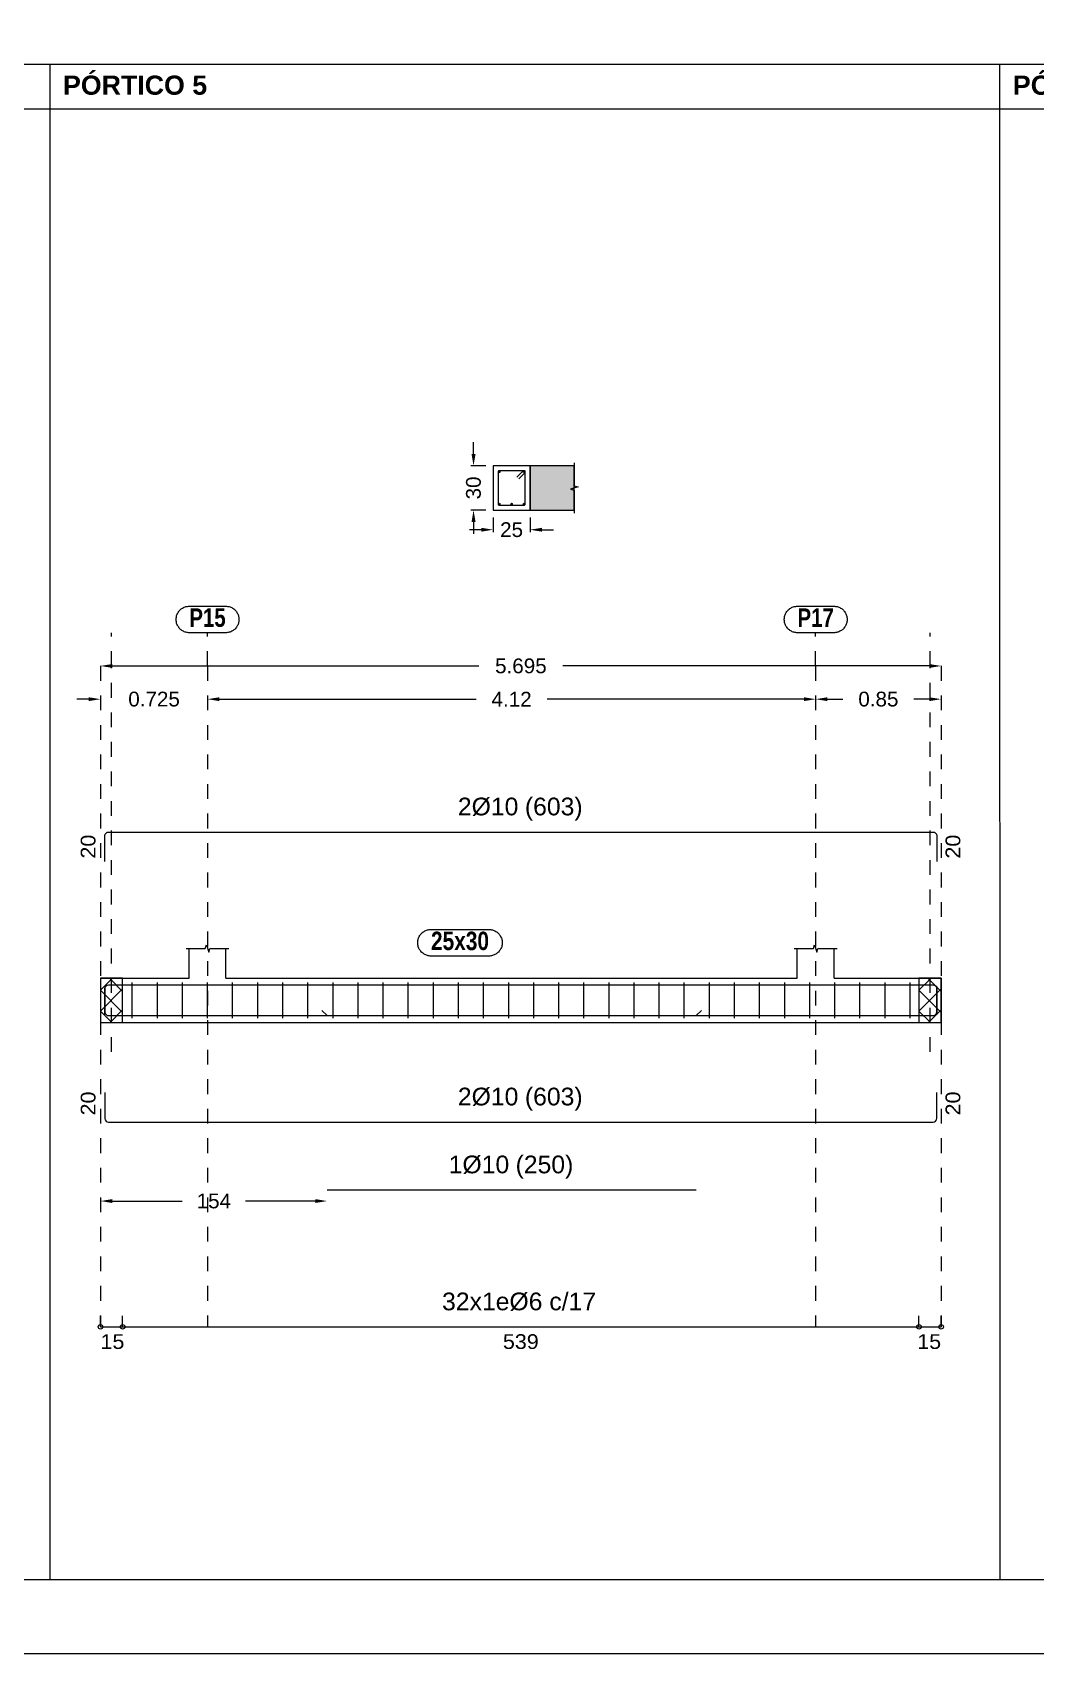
# Model space of a CAD drawing. Extents: x 2455 to 9764, y -806 to 181.
# Drawn here: x 4897.43 to 4904.23, y -500.15 to -489.16 of the extents above; entities that cross this region are included whole.
import ezdxf
from ezdxf.enums import TextEntityAlignment as Align

# ---------------------------------------------------------------- set-up
doc = ezdxf.new("R2010")
doc.units = 0
doc.header["$LTSCALE"] = 0.2
doc.header["$MEASUREMENT"] = 0
doc.linetypes.add('CYPE_RAYAPUNTO', pattern=[0.4125, 0.2025, -0.105, 0, -0.105])
doc.linetypes.add('PUNTOS2', pattern=[0.125, 0, -0.125])
doc.layers.add('01_cartela', color=6, linetype='CONTINUOUS', plot=False)
for name, color, linetype in [('01_cotas', 4, 'CONTINUOUS'), ('01_parcela', 7, 'CONTINUOUS'), ('01_primera', 5, 'CONTINUOUS'), ('01_texto cartela', 4, 'CONTINUOUS'), ('ALZ_CONT_NUDOS', 5, 'CONTINUOUS'), ('ALZ_CONT_VIG_HORMIGON', 5, 'CONTINUOUS'), ('ALZ_COT_COT_LIN_APOYOS', 120, 'CYPE_RAYAPUNTO'), ('ALZ_REF_REF_REFERENCIA', 3, 'CONTINUOUS'), ('ALZ_REF_TEXTO_REF_NOMBRE', 3, 'CONTINUOUS'), ('ARM_LONGITUDINAL_Ø10', 4, 'CONTINUOUS'), ('ARM_TRANSVERSAL_Ø6', 4, 'CONTINUOUS'), ('SEC_CONT_FORJADOS_SECCION', 8, 'CONTINUOUS'), ('SEC_CONT_VIG_HORMIGON_SECCION', 2, 'CONTINUOUS'), ('UNI_CORTANTES', 3, 'CONTINUOUS')]:
    doc.layers.add(name, color=color, linetype=linetype)
doc.layers.add('VIG_CARAS', color=5, linetype='CONTINUOUS', lineweight=9)
doc.styles.add('BERNARDO', font='GOTHICB.TTF')
doc.styles.add('CYPETXT_0.15', font='arial.ttf', dxfattribs={"height": 0.1})
doc.styles.add('Estilo1', font='swissel.ttf')
doc.styles.add('NIEVES2', font='sanss___.ttf')
doc.styles.add('NIEVES3', font='swisseb.ttf')
doc.styles.add('ROMANS', font='romans')
doc.dimstyles.new('DECIMAL-50', dxfattribs={"dimtxt": 0.08, "dimasz": 0.15, "dimexe": 0.05, "dimexo": 0.05, "dimgap": 0.09, "dimtad": 0, "dimzin": 0, "dimdsep": 46, "dimtxsty": 'ROMANS', "dimblk": 'DOTSMALL', "dimcen": 0.09, "dimclrt": 7, "dimadec": 0, "dimazin": 0, "dimtfac": 1.38, "dimtix": 1, "dimtofl": 0, "dimtmove": 2, "dimatfit": 3, "dimldrblk": 'OBLIQUE', "dimfxl": 1, "dimtolj": 1, "dimtzin": 0, "dimarcsym": 0})

# ---------------------------------------------------------------- blocks, each defined once
blk = doc.blocks.new('*D620')
at = {"layer": '01_cotas', "color": 0, "linetype": 'PUNTOS2', "lineweight": -2, "transparency": 16777216}
for p, q in [((4900.553, -492.451), (4900.553, -492.584)), ((4900.803, -492.451), (4900.803, -492.584))]:
    blk.add_line(p, q, dxfattribs=at)
at = {"layer": '01_cotas', "color": 0, "lineweight": -2, "transparency": 16777216}
for p, q in [((4900.473, -492.534), (4900.393, -492.534)), ((4900.883, -492.534), (4900.963, -492.534))]:
    blk.add_line(p, q, dxfattribs=at)
at = {"layer": '01_cotas', "color": 0, "transparency": 16777216}
for points in [[(4900.473, -492.521), (4900.473, -492.547), (4900.553, -492.534)], [(4900.883, -492.521), (4900.883, -492.547), (4900.803, -492.534)]]:
    blk.add_solid(points, dxfattribs=at)
at = {"layer": '01_cotas', "color": 5, "transparency": 16777216, "insert": (4900.678, -492.534), "char_height": 0.1, "attachment_point": 5, "style": 'Estilo1'}
blk.add_mtext('\\A1;25', dxfattribs=at)
blk = doc.blocks.new('*D621')
at = {"layer": '01_cotas', "color": 0, "lineweight": -2, "transparency": 16777216}
for p, q in [((4900.42, -492.021), (4900.42, -491.941)), ((4900.42, -492.481), (4900.42, -492.561))]:
    blk.add_line(p, q, dxfattribs=at)
at = {"layer": '01_cotas', "color": 0, "linetype": 'PUNTOS2', "lineweight": -2, "transparency": 16777216}
for p, q in [((4900.503, -492.101), (4900.37, -492.101)), ((4900.503, -492.401), (4900.37, -492.401))]:
    blk.add_line(p, q, dxfattribs=at)
at = {"layer": '01_cotas', "color": 0, "transparency": 16777216}
for points in [[(4900.407, -492.021), (4900.434, -492.021), (4900.42, -492.101)], [(4900.407, -492.481), (4900.434, -492.481), (4900.42, -492.401)]]:
    blk.add_solid(points, dxfattribs=at)
at = {"layer": '01_cotas', "color": 5, "transparency": 16777216, "insert": (4900.42, -492.251), "char_height": 0.1, "attachment_point": 5, "rotation": 90, "style": 'Estilo1'}
blk.add_mtext('\\A1;30', dxfattribs=at)
blk = doc.blocks.new('*D622')
at = {"layer": '01_cotas', "color": 0, "lineweight": -2, "transparency": 16777216}
for p, q in [((4897.813, -493.682), (4897.733, -493.682)), ((4898.698, -493.682), (4898.778, -493.682))]:
    blk.add_line(p, q, dxfattribs=at)
at = {"layer": '01_cotas', "color": 0, "transparency": 16777216}
for points in [[(4897.813, -493.669), (4897.813, -493.695), (4897.893, -493.682)], [(4898.698, -493.669), (4898.698, -493.695), (4898.618, -493.682)]]:
    blk.add_solid(points, dxfattribs=at)
at = {"layer": '01_cotas', "color": 5, "transparency": 16777216, "insert": (4898.256, -493.682), "char_height": 0.1, "attachment_point": 5, "style": 'Estilo1'}
blk.add_mtext('\\A1;0.725', dxfattribs=at)
blk = doc.blocks.new('*D623')
at = {"layer": '01_cotas', "color": 0, "lineweight": -2, "transparency": 16777216}
for p, q in [((4898.698, -493.682), (4900.439, -493.682)), ((4902.658, -493.682), (4900.918, -493.682))]:
    blk.add_line(p, q, dxfattribs=at)
at = {"layer": '01_cotas', "color": 0, "transparency": 16777216}
for points in [[(4898.698, -493.669), (4898.698, -493.695), (4898.618, -493.682)], [(4902.658, -493.669), (4902.658, -493.695), (4902.738, -493.682)]]:
    blk.add_solid(points, dxfattribs=at)
at = {"layer": '01_cotas', "color": 5, "transparency": 16777216, "insert": (4900.678, -493.682), "char_height": 0.1, "attachment_point": 5, "style": 'Estilo1'}
blk.add_mtext('\\A1;4.12', dxfattribs=at)
blk = doc.blocks.new('*D624')
at = {"layer": '01_cotas', "color": 0, "lineweight": -2, "transparency": 16777216}
for p, q in [((4902.818, -493.682), (4902.923, -493.682)), ((4903.508, -493.682), (4903.403, -493.682))]:
    blk.add_line(p, q, dxfattribs=at)
at = {"layer": '01_cotas', "color": 0, "transparency": 16777216}
for points in [[(4902.818, -493.669), (4902.818, -493.695), (4902.738, -493.682)], [(4903.508, -493.669), (4903.508, -493.695), (4903.588, -493.682)]]:
    blk.add_solid(points, dxfattribs=at)
at = {"layer": '01_cotas', "color": 5, "transparency": 16777216, "insert": (4903.163, -493.682), "char_height": 0.1, "attachment_point": 5, "style": 'Estilo1'}
blk.add_mtext('\\A1;0.85', dxfattribs=at)
blk = doc.blocks.new('*D625')
at = {"layer": '01_cotas', "color": 0, "lineweight": -2, "transparency": 16777216}
for p, q in [((4897.973, -493.457), (4900.456, -493.457)), ((4903.508, -493.457), (4901.026, -493.457))]:
    blk.add_line(p, q, dxfattribs=at)
at = {"layer": '01_cotas', "color": 0, "transparency": 16777216}
for points in [[(4897.973, -493.444), (4897.973, -493.47), (4897.893, -493.457)], [(4903.508, -493.444), (4903.508, -493.47), (4903.588, -493.457)]]:
    blk.add_solid(points, dxfattribs=at)
at = {"layer": '01_cotas', "color": 5, "transparency": 16777216, "insert": (4900.741, -493.457), "char_height": 0.1, "attachment_point": 5, "style": 'Estilo1'}
blk.add_mtext('\\A1;5.695', dxfattribs=at)
blk = doc.blocks.new('*D626')
at = {"layer": '01_cotas', "color": 0, "lineweight": -2, "transparency": 16777216}
for p, q in [((4897.973, -497.082), (4898.446, -497.082)), ((4899.348, -497.082), (4898.875, -497.082))]:
    blk.add_line(p, q, dxfattribs=at)
at = {"layer": '01_cotas', "color": 0, "transparency": 16777216}
for points in [[(4897.973, -497.069), (4897.973, -497.095), (4897.893, -497.082)], [(4899.348, -497.069), (4899.348, -497.095), (4899.428, -497.082)]]:
    blk.add_solid(points, dxfattribs=at)
at = {"layer": '01_cotas', "color": 5, "transparency": 16777216, "insert": (4898.661, -497.082), "char_height": 0.1, "attachment_point": 5, "style": 'Estilo1'}
blk.add_mtext('\\A1;154', dxfattribs=at)

msp = doc.modelspace()

# ---------------------------------------------------------------- hatches: boundary and pattern name
at = {"layer": 'SEC_CONT_FORJADOS_SECCION', "true_color": 0xdad7d3}
msp.add_hatch(color=254, dxfattribs=at).paths.add_polyline_path([(4901.103, -492.101), (4900.803, -492.101), (4900.803, -492.401), (4901.103, -492.401)])

# ---------------------------------------------------------------- linework, layer by layer
at = {"layer": '01_cartela', "color": 3}
msp.add_lwpolyline([(4886.819, -478.613), (4886.819, -500.148), (4917.457, -500.148), (4917.457, -478.613)], close=True, dxfattribs=at)
at = {"layer": '01_parcela', "color": 7, "ltscale": 2.5}
for p, q in [((4887.318, -489.38), (4910.183, -489.38)), ((4897.549, -489.38), (4897.55, -499.648)), ((4903.984, -489.38), (4903.985, -499.648)), ((4910.183, -499.648), (4887.32, -499.648))]:
    msp.add_line(p, q, dxfattribs=at)
at = {"layer": '01_primera', "ltscale": 2.5}
msp.add_line((4887.318, -489.683), (4910.183, -489.683), dxfattribs=at)
at = {"layer": 'ALZ_CONT_NUDOS'}
for p, q in [((4898.493, -495.572), (4898.493, -495.372)), ((4898.743, -495.572), (4898.743, -495.372)), ((4902.613, -495.572), (4902.613, -495.372)), ((4902.863, -495.572), (4902.863, -495.372)), ((4897.893, -495.572), (4897.893, -495.872)), ((4903.588, -495.572), (4903.588, -495.872))]:
    msp.add_line(p, q, dxfattribs=at)
at = {"layer": 'ALZ_CONT_NUDOS', "lineweight": 0}
for p, q in [((4897.893, -495.654), (4897.975, -495.572)), ((4897.893, -495.795), (4898.043, -495.645)), ((4898.043, -495.804), (4897.893, -495.654)), ((4898.043, -495.662), (4897.953, -495.572)), ((4903.438, -495.654), (4903.52, -495.572)), ((4903.438, -495.795), (4903.588, -495.645)), ((4903.588, -495.804), (4903.438, -495.654)), ((4903.588, -495.662), (4903.498, -495.572)), ((4897.97, -495.872), (4897.893, -495.795)), ((4897.958, -495.872), (4898.043, -495.787)), ((4903.515, -495.872), (4903.438, -495.795)), ((4903.503, -495.872), (4903.588, -495.787))]:
    msp.add_line(p, q, dxfattribs=at)
at = {"layer": 'ALZ_CONT_NUDOS'}
for points in [[(4898.473, -495.372), (4898.603, -495.372), (4898.611, -495.347), (4898.626, -495.397), (4898.633, -495.372), (4898.763, -495.372)], [(4902.593, -495.372), (4902.723, -495.372), (4902.731, -495.347), (4902.746, -495.397), (4902.753, -495.372), (4902.883, -495.372)], [(4897.893, -495.572), (4898.043, -495.572)], [(4903.438, -495.572), (4903.588, -495.572)], [(4897.893, -495.872), (4898.043, -495.872)], [(4898.493, -495.872), (4898.743, -495.872)], [(4902.613, -495.872), (4902.863, -495.872)], [(4903.438, -495.872), (4903.588, -495.872)]]:
    msp.add_lwpolyline(points, dxfattribs=at)
at = {"layer": 'ALZ_CONT_NUDOS', "lineweight": 0}
for points in [[(4897.893, -495.572), (4897.893, -495.872), (4898.043, -495.872), (4898.043, -495.572), (4897.893, -495.572)], [(4903.438, -495.572), (4903.438, -495.872), (4903.588, -495.872), (4903.588, -495.572), (4903.438, -495.572)]]:
    msp.add_lwpolyline(points, close=True, dxfattribs=at)
at = {"layer": 'ALZ_CONT_VIG_HORMIGON'}
for p, q in [((4898.043, -495.572), (4898.493, -495.572)), ((4898.743, -495.572), (4902.613, -495.572)), ((4902.863, -495.572), (4903.438, -495.572)), ((4898.043, -495.872), (4898.493, -495.872)), ((4898.743, -495.872), (4902.613, -495.872)), ((4902.863, -495.872), (4903.438, -495.872))]:
    msp.add_line(p, q, dxfattribs=at)
at = {"layer": 'ALZ_COT_COT_LIN_APOYOS'}
for p, q in [((4897.968, -493.457), (4897.968, -493.232)), ((4898.618, -493.457), (4898.618, -493.232)), ((4902.738, -493.457), (4902.738, -493.232)), ((4903.513, -493.457), (4903.513, -493.232)), ((4897.893, -493.457), (4897.893, -497.934)), ((4897.893, -493.457), (4897.893, -497.934)), ((4897.968, -496.072), (4897.968, -493.457)), ((4898.618, -493.457), (4898.618, -497.934)), ((4902.738, -493.457), (4902.738, -497.934)), ((4903.513, -496.072), (4903.513, -493.457)), ((4903.588, -493.457), (4903.588, -497.934)), ((4903.588, -493.457), (4903.588, -497.934))]:
    msp.add_line(p, q, dxfattribs=at)
at = {"layer": 'ALZ_REF_REF_REFERENCIA'}
for points in [[(4898.741, -493.052), (4898.747, -493.052), (4898.753, -493.053), (4898.759, -493.054), (4898.765, -493.055), (4898.771, -493.057), (4898.776, -493.059), (4898.782, -493.062), (4898.787, -493.065), (4898.792, -493.068), (4898.797, -493.071), (4898.802, -493.075), (4898.806, -493.079), (4898.81, -493.084), (4898.814, -493.089), (4898.817, -493.094), (4898.82, -493.099), (4898.823, -493.104), (4898.825, -493.11), (4898.827, -493.115), (4898.829, -493.121), (4898.83, -493.127), (4898.831, -493.133), (4898.831, -493.139), (4898.831, -493.145), (4898.831, -493.151), (4898.83, -493.157), (4898.829, -493.163), (4898.827, -493.169), (4898.825, -493.174), (4898.823, -493.18), (4898.82, -493.185), (4898.817, -493.19), (4898.814, -493.195), (4898.81, -493.2), (4898.806, -493.205), (4898.802, -493.209), (4898.797, -493.213), (4898.792, -493.216), (4898.787, -493.219), (4898.782, -493.222), (4898.776, -493.225), (4898.771, -493.227), (4898.765, -493.229), (4898.759, -493.23), (4898.753, -493.231), (4898.747, -493.232), (4898.741, -493.232), (4898.495, -493.232), (4898.489, -493.232), (4898.483, -493.231), (4898.477, -493.23), (4898.472, -493.229), (4898.466, -493.227), (4898.46, -493.225), (4898.455, -493.222), (4898.449, -493.219), (4898.444, -493.216), (4898.44, -493.213), (4898.435, -493.209), (4898.431, -493.205), (4898.427, -493.2), (4898.423, -493.195), (4898.419, -493.19), (4898.416, -493.185), (4898.414, -493.18), (4898.411, -493.174), (4898.409, -493.169), (4898.408, -493.163), (4898.407, -493.157), (4898.406, -493.151), (4898.405, -493.145), (4898.405, -493.139), (4898.406, -493.133), (4898.407, -493.127), (4898.408, -493.121), (4898.409, -493.115), (4898.411, -493.11), (4898.414, -493.104), (4898.416, -493.099), (4898.419, -493.094), (4898.423, -493.089), (4898.427, -493.084), (4898.431, -493.079), (4898.435, -493.075), (4898.44, -493.071), (4898.444, -493.068), (4898.449, -493.065), (4898.455, -493.062), (4898.46, -493.059), (4898.466, -493.057), (4898.472, -493.055), (4898.477, -493.054), (4898.483, -493.053), (4898.489, -493.052), (4898.495, -493.052), (4898.741, -493.052)], [(4902.861, -493.052), (4902.867, -493.052), (4902.873, -493.053), (4902.879, -493.054), (4902.885, -493.055), (4902.891, -493.057), (4902.896, -493.059), (4902.902, -493.062), (4902.907, -493.065), (4902.912, -493.068), (4902.917, -493.071), (4902.922, -493.075), (4902.926, -493.079), (4902.93, -493.084), (4902.934, -493.089), (4902.937, -493.094), (4902.94, -493.099), (4902.943, -493.104), (4902.945, -493.11), (4902.947, -493.115), (4902.949, -493.121), (4902.95, -493.127), (4902.951, -493.133), (4902.951, -493.139), (4902.951, -493.145), (4902.951, -493.151), (4902.95, -493.157), (4902.949, -493.163), (4902.947, -493.169), (4902.945, -493.174), (4902.943, -493.18), (4902.94, -493.185), (4902.937, -493.19), (4902.934, -493.195), (4902.93, -493.2), (4902.926, -493.205), (4902.922, -493.209), (4902.917, -493.213), (4902.912, -493.216), (4902.907, -493.219), (4902.902, -493.222), (4902.896, -493.225), (4902.891, -493.227), (4902.885, -493.229), (4902.879, -493.23), (4902.873, -493.231), (4902.867, -493.232), (4902.861, -493.232), (4902.615, -493.232), (4902.609, -493.232), (4902.603, -493.231), (4902.597, -493.23), (4902.592, -493.229), (4902.586, -493.227), (4902.58, -493.225), (4902.575, -493.222), (4902.569, -493.219), (4902.564, -493.216), (4902.56, -493.213), (4902.555, -493.209), (4902.551, -493.205), (4902.547, -493.2), (4902.543, -493.195), (4902.539, -493.19), (4902.536, -493.185), (4902.534, -493.18), (4902.531, -493.174), (4902.529, -493.169), (4902.528, -493.163), (4902.527, -493.157), (4902.526, -493.151), (4902.525, -493.145), (4902.525, -493.139), (4902.526, -493.133), (4902.527, -493.127), (4902.528, -493.121), (4902.529, -493.115), (4902.531, -493.11), (4902.534, -493.104), (4902.536, -493.099), (4902.539, -493.094), (4902.543, -493.089), (4902.547, -493.084), (4902.551, -493.079), (4902.555, -493.075), (4902.56, -493.071), (4902.564, -493.068), (4902.569, -493.065), (4902.575, -493.062), (4902.58, -493.059), (4902.586, -493.057), (4902.592, -493.055), (4902.597, -493.054), (4902.603, -493.053), (4902.609, -493.052), (4902.615, -493.052), (4902.861, -493.052)]]:
    msp.add_lwpolyline(points, close=True, dxfattribs=at)
at = {"layer": 'ALZ_REF_TEXTO_REF_NOMBRE', "color": 5}
msp.add_lwpolyline([(4900.525, -495.242), (4900.531, -495.242), (4900.537, -495.243), (4900.543, -495.244), (4900.549, -495.245), (4900.554, -495.247), (4900.56, -495.249), (4900.565, -495.252), (4900.571, -495.255), (4900.576, -495.258), (4900.581, -495.261), (4900.585, -495.265), (4900.589, -495.269), (4900.594, -495.274), (4900.597, -495.279), (4900.601, -495.284), (4900.604, -495.289), (4900.606, -495.294), (4900.609, -495.3), (4900.611, -495.305), (4900.612, -495.311), (4900.614, -495.317), (4900.614, -495.323), (4900.615, -495.329), (4900.615, -495.335), (4900.614, -495.341), (4900.614, -495.347), (4900.612, -495.353), (4900.611, -495.359), (4900.609, -495.364), (4900.606, -495.37), (4900.604, -495.375), (4900.601, -495.38), (4900.597, -495.385), (4900.594, -495.39), (4900.589, -495.395), (4900.585, -495.399), (4900.581, -495.403), (4900.576, -495.406), (4900.571, -495.409), (4900.565, -495.412), (4900.56, -495.415), (4900.554, -495.417), (4900.549, -495.419), (4900.543, -495.42), (4900.537, -495.421), (4900.531, -495.422), (4900.525, -495.422), (4900.132, -495.422), (4900.126, -495.422), (4900.12, -495.421), (4900.114, -495.42), (4900.108, -495.419), (4900.102, -495.417), (4900.097, -495.415), (4900.091, -495.412), (4900.086, -495.409), (4900.081, -495.406), (4900.076, -495.403), (4900.071, -495.399), (4900.067, -495.395), (4900.063, -495.39), (4900.059, -495.385), (4900.056, -495.38), (4900.053, -495.375), (4900.05, -495.37), (4900.048, -495.364), (4900.046, -495.359), (4900.044, -495.353), (4900.043, -495.347), (4900.042, -495.341), (4900.042, -495.335), (4900.042, -495.329), (4900.042, -495.323), (4900.043, -495.317), (4900.044, -495.311), (4900.046, -495.305), (4900.048, -495.3), (4900.05, -495.294), (4900.053, -495.289), (4900.056, -495.284), (4900.059, -495.279), (4900.063, -495.274), (4900.067, -495.269), (4900.071, -495.265), (4900.076, -495.261), (4900.081, -495.258), (4900.086, -495.255), (4900.091, -495.252), (4900.097, -495.249), (4900.102, -495.247), (4900.108, -495.245), (4900.114, -495.244), (4900.12, -495.243), (4900.126, -495.242), (4900.132, -495.242), (4900.525, -495.242)], close=True, dxfattribs=at)
at = {"layer": 'ARM_LONGITUDINAL_Ø10'}
for p, q in [((4899.428, -495.826), (4899.393, -495.791)), ((4901.928, -495.826), (4901.964, -495.791))]:
    msp.add_line(p, q, dxfattribs=at)
for points in [[(4897.923, -494.782), (4897.923, -494.607), (4897.925, -494.597), (4897.931, -494.589), (4897.939, -494.584), (4897.948, -494.582), (4903.533, -494.582), (4903.543, -494.584), (4903.551, -494.589), (4903.556, -494.597), (4903.558, -494.607), (4903.558, -494.782)], [(4897.923, -495.818), (4897.923, -495.643), (4897.925, -495.633), (4897.931, -495.625), (4897.939, -495.62), (4897.948, -495.618), (4903.533, -495.618), (4903.543, -495.62), (4903.551, -495.625), (4903.556, -495.633), (4903.558, -495.643), (4903.558, -495.818)], [(4897.923, -495.626), (4897.923, -495.801), (4897.925, -495.811), (4897.931, -495.819), (4897.939, -495.824), (4897.948, -495.826), (4903.533, -495.826), (4903.543, -495.824), (4903.551, -495.819), (4903.556, -495.811), (4903.558, -495.801), (4903.558, -495.626)], [(4899.428, -495.826), (4901.928, -495.826)], [(4897.923, -496.347), (4897.923, -496.522), (4897.925, -496.532), (4897.931, -496.54), (4897.939, -496.545), (4897.948, -496.547), (4903.533, -496.547), (4903.543, -496.545), (4903.551, -496.54), (4903.556, -496.532), (4903.558, -496.522), (4903.558, -496.347)], [(4899.428, -497.007), (4901.928, -497.007)]]:
    msp.add_lwpolyline(points, dxfattribs=at)
for centre in [(4900.594, -492.142), (4900.762, -492.142), (4900.594, -492.36), (4900.678, -492.36), (4900.762, -492.36)]:
    msp.add_circle(centre, 0.005, dxfattribs=at)
at = {"layer": 'ARM_TRANSVERSAL_Ø6'}
for p, q in [((4898.106, -495.602), (4898.106, -495.842)), ((4898.276, -495.602), (4898.276, -495.842)), ((4898.446, -495.602), (4898.446, -495.842)), ((4898.616, -495.602), (4898.616, -495.842)), ((4898.786, -495.602), (4898.786, -495.842)), ((4898.956, -495.602), (4898.956, -495.842)), ((4899.126, -495.602), (4899.126, -495.842)), ((4899.296, -495.602), (4899.296, -495.842)), ((4899.466, -495.602), (4899.466, -495.842)), ((4899.636, -495.602), (4899.636, -495.842)), ((4899.806, -495.602), (4899.806, -495.842)), ((4899.976, -495.602), (4899.976, -495.842)), ((4900.146, -495.602), (4900.146, -495.842)), ((4900.316, -495.602), (4900.316, -495.842)), ((4900.486, -495.602), (4900.486, -495.842)), ((4900.656, -495.602), (4900.656, -495.842)), ((4900.826, -495.602), (4900.826, -495.842)), ((4900.996, -495.602), (4900.996, -495.842)), ((4901.166, -495.602), (4901.166, -495.842)), ((4901.336, -495.602), (4901.336, -495.842)), ((4901.506, -495.602), (4901.506, -495.842)), ((4901.676, -495.602), (4901.676, -495.842)), ((4901.846, -495.602), (4901.846, -495.842)), ((4902.016, -495.602), (4902.016, -495.842)), ((4902.186, -495.602), (4902.186, -495.842)), ((4902.356, -495.602), (4902.356, -495.842)), ((4902.526, -495.602), (4902.526, -495.842)), ((4902.696, -495.602), (4902.696, -495.842)), ((4902.866, -495.602), (4902.866, -495.842)), ((4903.036, -495.602), (4903.036, -495.842)), ((4903.206, -495.602), (4903.206, -495.842)), ((4903.376, -495.602), (4903.376, -495.842))]:
    msp.add_line(p, q, dxfattribs=at)
msp.add_lwpolyline([(4900.726, -492.19), (4900.768, -492.148), (4900.769, -492.147), (4900.77, -492.145), (4900.77, -492.144), (4900.77, -492.142), (4900.77, -492.141), (4900.77, -492.139), (4900.769, -492.138), (4900.768, -492.136), (4900.767, -492.135), (4900.765, -492.135), (4900.764, -492.134), (4900.762, -492.134), (4900.594, -492.134), (4900.591, -492.135), (4900.589, -492.136), (4900.587, -492.139), (4900.586, -492.142), (4900.586, -492.36), (4900.587, -492.363), (4900.589, -492.366), (4900.591, -492.368), (4900.594, -492.368), (4900.762, -492.368), (4900.765, -492.368), (4900.768, -492.366), (4900.77, -492.363), (4900.77, -492.36), (4900.77, -492.142), (4900.77, -492.141), (4900.77, -492.139), (4900.769, -492.138), (4900.768, -492.136), (4900.767, -492.135), (4900.765, -492.135), (4900.764, -492.134), (4900.762, -492.134), (4900.761, -492.134), (4900.759, -492.135), (4900.758, -492.135), (4900.757, -492.136), (4900.714, -492.179)], dxfattribs=at)
at = {"layer": 'SEC_CONT_FORJADOS_SECCION', "color": 254, "true_color": 0xdad7d3}
msp.add_lwpolyline([(4901.103, -492.101), (4900.803, -492.101), (4900.803, -492.401), (4901.103, -492.401)], close=True, dxfattribs=at)
at = {"layer": 'SEC_CONT_FORJADOS_SECCION'}
for points in [[(4901.103, -492.101), (4900.803, -492.101), (4900.803, -492.401), (4901.103, -492.401)], [(4901.103, -492.081), (4901.103, -492.236), (4901.128, -492.244), (4901.078, -492.259), (4901.103, -492.266), (4901.103, -492.421)]]:
    msp.add_lwpolyline(points, dxfattribs=at)
at = {"layer": 'SEC_CONT_VIG_HORMIGON_SECCION'}
msp.add_lwpolyline([(4900.803, -492.101), (4900.553, -492.101), (4900.553, -492.401), (4900.803, -492.401), (4900.803, -492.101)], close=True, dxfattribs=at)
at = {"layer": 'UNI_CORTANTES', "color": 2}
for p, q in [((4897.893, -497.934), (4897.893, -497.859)), ((4898.043, -497.934), (4898.043, -497.859)), ((4903.438, -497.934), (4903.438, -497.859))]:
    msp.add_line(p, q, dxfattribs=at)
for points in [[(4897.893, -497.934), (4898.043, -497.934), (4898.043, -497.859)], [(4898.043, -497.934), (4903.438, -497.934), (4903.438, -497.859)], [(4903.438, -497.934), (4903.588, -497.934), (4903.588, -497.859)]]:
    msp.add_lwpolyline(points, dxfattribs=at)
for centre in [(4897.893, -497.934), (4898.043, -497.934), (4898.043, -497.934), (4903.438, -497.934), (4903.438, -497.934), (4903.588, -497.934)]:
    msp.add_circle(centre, 0.015, dxfattribs=at)

# ---------------------------------------------------------------- texts
at = {"layer": '01_texto cartela', "color": 7, "style": 'NIEVES3'}
for s, p in [('PÓRTICO 5', (4897.639, -489.587)), ('PÓRTICO 6', (4904.074, -489.587))]:
    msp.add_text(s, height=0.1297, dxfattribs=at).set_placement(p)
at = {"layer": 'ALZ_REF_TEXTO_REF_NOMBRE', "color": 5, "style": 'BERNARDO'}
for s, width, p, p2 in [('P15', 0.841304, (4898.495, -493.192), (4898.741, -493.192)), ('P17', 0.841304, (4902.615, -493.192), (4902.861, -493.192)), ('25x30', 0.806421, (4900.132, -495.382), (4900.525, -495.382))]:
    msp.add_text(s, height=0.125, dxfattribs=dict(at, width=width)).set_placement(p, p2, align=Align.FIT)
at = {"layer": 'UNI_CORTANTES', "color": 4, "style": 'CYPETXT_0.15', "width": 1.042546}
for p, p2 in [((4897.859, -494.762), (4897.859, -494.6)), ((4903.718, -494.762), (4903.718, -494.6)), ((4897.859, -496.502), (4897.859, -496.34)), ((4903.718, -496.502), (4903.718, -496.34))]:
    msp.add_text('20', height=0.1, rotation=90, dxfattribs=at).set_placement(p, p2, align=Align.FIT)
at = {"layer": 'UNI_CORTANTES', "color": 2, "style": 'CYPETXT_0.15', "width": 1.042546}
for s, p, p2 in [('15', (4897.893, -498.084), (4898.055, -498.084)), ('539', (4900.619, -498.084), (4900.862, -498.084)), ('15', (4903.426, -498.084), (4903.588, -498.084))]:
    msp.add_text(s, height=0.1, dxfattribs=at).set_placement(p, p2, align=Align.FIT)
at = {"layer": 'VIG_CARAS', "color": 5, "style": 'NIEVES2'}
for s, p in [('2%%c10', (4900.314, -494.505)), ('(603)', (4900.768, -494.505)), ('2%%c10', (4900.314, -496.47)), ('(603)', (4900.768, -496.47)), ('1%%c10', (4900.252, -496.93)), ('(250)', (4900.705, -496.93))]:
    msp.add_text(s, height=0.12, dxfattribs=at).set_placement(p, align=Align.BOTTOM_LEFT)
at = {"layer": 'VIG_CARAS', "color": 4, "style": 'NIEVES2'}
msp.add_text('32x1e%%c6 c/17', height=0.12, dxfattribs=at).set_placement((4900.207, -497.858), align=Align.BOTTOM_LEFT)

# ---------------------------------------------------------------- dimensions: what is measured, and where the dimension line sits
at = {"layer": '01_cotas', "color": 2}
for p1, p2, distance, text, picture, middle in [((4900.553, -492.401), (4900.553, -492.101), 0.133, '30', '*D621', (4900.42, -492.251)), ((4900.553, -492.401), (4900.803, -492.401), -0.133, '25', '*D620', (4900.678, -492.534)), ((4903.588, -493.457), (4897.893, -493.457), 0, '5.695', '*D625', (4900.741, -493.457)), ((4898.618, -493.682), (4897.893, -493.682), 0, '0.725', '*D622', (4898.256, -493.682)), ((4902.738, -493.682), (4898.618, -493.682), 0, '4.12', '*D623', (4900.678, -493.682)), ((4903.588, -493.682), (4902.738, -493.682), 0, '0.85', '*D624', (4903.163, -493.682)), ((4897.893, -497.082), (4899.428, -497.082), 0, '154', '*D626', (4898.661, -497.082))]:
    dim = msp.add_aligned_dim(p1=p1, p2=p2, distance=distance, text=text, dimstyle='DECIMAL-50', override={"dimtxt": 0.1, "dimasz": 0.08, "dimtxsty": 'Estilo1', "dimsah": 1, "dimclrt": 5, "dimfxl": 0.09, "dimarcsym": 2}, dxfattribs=at)
    dim.commit()
    dim.dimension.update_dxf_attribs({"geometry": picture, "text_midpoint": middle})

doc.saveas('drawing.dxf')
